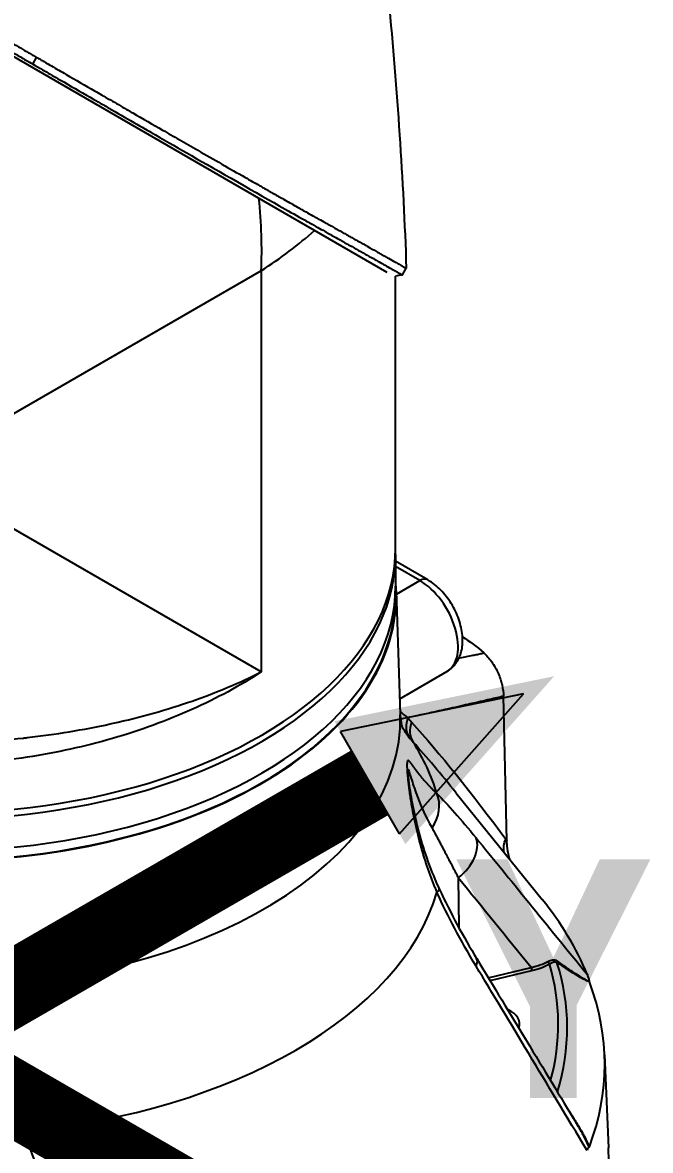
# Model space of a CAD drawing. Header units: millimetres. Extents: x 0 to 4378, y 0 to 2376.
# Drawn here: x 2719.8 to 2800.5, y 1084.8 to 1229.9 of the extents above; entities that cross this region are included whole.
import ezdxf

# ---------------------------------------------------------------- set-up
doc = ezdxf.new("R2010")
doc.units = ezdxf.units.MM
doc.header["$LTSCALE"] = 0.2
doc.layers.add('01_Object Line', color=4, linetype='Continuous')
doc.layers.add('07_Special Line2', color=76, linetype='Continuous')
doc.layers.add('14_Mark', color=7, linetype='Continuous', true_color=0xe03c31)
doc.styles.add('Rainbow-5.0 Style', font='malgunsl.ttf')

# ---------------------------------------------------------------- blocks, each defined once
blk = doc.blocks.new('A$C6724399f_1')
for p, q in [((7.732759876103955, 192.7212172860054), (57.86856884441113, 163.775294482115)), ((12.3173237052797, 190.5382677750495), (12.81731359642254, 191.4042756839553)), ((45.22065795484923, 166.3879545774289), (45.22268636017361, 166.3891054099549)), ((41.71930008756863, 163.9650476075221), (-2.969848483544411, 138.1637556501264)), ((41.71930008755044, 163.9650476087263), (41.71930008755044, 112.3624636942877)), ((42.56801624754917, 164.5155804302231), (42.56801703493511, 164.515620854083)), ((59.87386267125294, 163.4118653890946), (60.37372654744286, 164.2776550305316)), ((58.99999999760985, 128.2841470226303), (58.99999999760985, 163.2701243310548)), ((41.71930008687741, 112.3624636932764), (-2.969848483920941, 138.1637556504793)), ((58.99999999761167, 127.4676504417039), (58.99999999761167, 122.1604226656746)), ((63.12468465471284, 124.201750783941), (58.99999999761167, 126.5831385810416)), ((62.12468465471284, 124.1026931382294), (58.99999999761167, 125.9067306661382)), ((59.09557904426674, 122.3538381986327), (62.12468465471284, 124.1026931382294)), ((59.08152003171654, 122.7921335498868), (59.59169331633802, 106.8872769193295)), ((59.52703205270336, 108.903117730013), (65.5996846547132, 112.4091653444812)), ((71.33211059999667, 108.8676945939842), (71.33211059999667, 108.8676368354027)), ((71.40533390469682, 108.8846961279996), (71.40533390469682, 108.8846383866294)), ((73.31876677934451, 90.67373655962365), (72.88828393985386, 109.2296516662645)), ((66.84048245095619, 107.8418147587618), (66.84031261529708, 107.8417167040971)), ((68.11477474552521, 108.1295681747688), (68.11477474552521, 108.129627449769)), ((68.92794754395982, 108.3145250352682), (68.92794754395982, 108.3145839237513)), ((69.28150093455224, 108.3952659371025), (69.28150093455224, 108.3953246554192)), ((66.70056118322191, 96.92188983690357), (66.70056118322191, 96.91272110626232)), ((66.80395053378015, 96.78484914618093), (77.85347397821079, 83.10836418561303)), ((73.16780081008619, 90.86783025233672), (73.27887333335366, 90.71861576351148)), ((73.33475470541634, 89.98457233407316), (73.31876677934451, 90.67373655962365)), ((67.05978453600255, 85.86284775418972), (67.1368478305294, 79.47637642252448)), ((67.15049613852352, 78.34529932199075), (67.15050255187452, 78.34476782799538)), ((70.9233974415929, 73.02883422605737), (76.426252343741, 74.34384642216901)), ((71.14948474939774, 72.6559783711964), (76.54101840602743, 73.94534375979129)), ((85.89080813503551, 63.1235802989504), (86.40380490755615, 51.13265336316908))]:
    blk.add_line(p, q)
for centre, major_axis, ratio, start_param, end_param in [((-2.390152076259255e-09, 188.051696746541), (-27.11738820267427, 52.44417063850956), 0.605881389990409, 3.955108838191128, 4.136535698341804), ((-2.390152076259255e-09, 188.051696746541), (58.97667815469202, 2.737738251461598), 0.6058813899903284, 5.469669122574908, 5.651095982729014), ((-2.38833308685571e-09, 127.4676504417039), (59, 4.512015761015675e-14), 0.5773502691896264, 4.084224324664948, 6.295170454809195), ((-2.390152076259255e-09, 128.2841470226303), (59.00000000000003, 4.789918461867164e-14), 0.5773502691896264, 4.101409425193822, 6.283185307179586), ((-2.38833308685571e-09, 123.3851675370643), (59, 3.684552662974739e-14), 0.5773502691896263, 3.998893437925775, 6.283185307179585), ((-2.384695108048618e-09, 122.1604226656746), (59.09165072549224, 8.743006318923116e-15), 0.5773502691896264, 4.745744571991546, 6.338887980494307), ((62.12468465471284, 122.4696999763728), (0.9999999999997783, 1.732050807569008), 0.5773502691895404, 0, 0.7853981633973737), ((62.12468465471284, 118.428041900781), (3.475000000000777, -6.018876556301412), 0.5773502691897108, 5.329070518200751e-15, 2.356194490192337), ((-2.38833308685571e-09, 122.1604226656746), (59, 6.632194793354529e-14), 0.5773502691896263, 3.973424453184697, 6.283185307179583), ((-75.63831595676857, 228.2460629150373), (164.5503253475373, -100.6016185072864), 0.3513291671137302, 5.967917809769229, 5.973856203874184), ((-2.384695108048618e-09, 113.1793488373769), (37.71289025079471, 4.371503159461555e-15), 0.5773502691896263, 6.153864689500096, 6.153883755703585), ((-2.384695108048618e-09, 113.5872085659321), (38.23469994447732, 2.498001805406602e-15), 0.5773502691896264, 6.146290285843421, 6.146308970769912), ((34.40609883220259, 108.14018498109), (-1.250000000000276, 2.165063509460929), 0.5773502691897109, 5.025229924035081, 5.025316775187392), ((34.19396679784677, 108.0177104939503), (-1.750000000000394, 3.031088913245312), 0.5773502691897109, 4.917579942422774, 4.917650450489987), ((34.19396679784677, 108.0177104939503), (-2.00000000000045, 3.4641016151375), 0.5773502691897109, 4.880125571273705, 4.880193746333021), ((34.68894154467671, 108.3034842972738), (1.050000000000345, -1.818653347947125), 0.5773502691897109, 4.14620330129608, 4.146208807182527), ((64.93279423025524, 108.6183525871493), (0.6147500000001384, -1.064778233952889), 0.5773502691897107, 5.930861578593369, 5.931149962826021), ((64.93279423025524, 108.6183525871493), (0.6147500000001382, -1.064778233952889), 0.5773502691897109, 6.276509852877883, 6.276797680839818), ((64.93279423025524, 108.6183525871493), (0.6250000000001403, -1.082531754730467), 0.577350269189711, 0.07044316755930957, 0.07063994093636783), ((65.07421558649185, 108.7000022452412), (-1.150000000000379, 1.991858428703989), 0.5773502691897121, 3.95299362739129, 3.953024977595631), ((-2.384695108048618e-09, 106.2501111650236), (59.60191148938174, 3.747002708109903e-15), 0.5773502691896264, 4.737196531584993, 6.301702608108857), ((63.19903909949062, 105.6702705111202), (-2.368057520806567, -1.841820723673036), 0.8707625815949879, 5.263420157259634, 6.210688190394038), ((63.67077750437784, 105.1066824793852), (-2.22816293767633, -2.008803107117671), 0.8804475843306645, 5.199810599058374, 6.167757210468062), ((82.56830777377127, 136.9198291132561), (-18.18327219671777, -36.02230437940558), 0.497436700308772, 6.048828480892969, 6.087912006302894), ((-9.949872037395835e-10, 90.34651612406378), (65.25560367584632, -2.882064586984256e-09), 0.577350269184588, 0.1694651587047389, 0.3520318025691695), ((55.74040607482857, 103.3111248111163), (-5.750000000001839, 9.959292143519985), 0.5773502691897143, 4.120411974511146, 4.120869733367917), ((60.09072566902159, 94.18795755490646), (3.558077643425917, 3.512845496654998), 0.7992260030788759, 4.95892938314006, 5.98241958632618), ((65.1470230525465, 88.4220775341746), (3.876821022111229, 3.157571655954836), 0.6386806095256127, 4.685765155452684, 6.08070992039207), ((77.87711637270513, 91.98797266994006), (0.7157014972402358, 7.510516511066641), 0.6063612219215722, 1.79805447897329, 1.81461233279218), ((75.92485365030552, 89.8810906888175), (2.407278070103638, 1.790254812365579), 0.8674130684955647, 2.140512504226361, 2.169895775907596), ((60.09072566902705, 82.31544204037709), (4.522968020533187, 2.13137520986579), 0.1368333204227478, 5.851521580301117, 6.2831813887535), ((60.09072566902705, 82.31544204037709), (4.522968020533188, 2.131375209865782), 0.1368333204227479, 6.283181388753508, 6.283188024149917), ((-2.383785613346845e-09, 90.34651612198286), (65.25560367725441, -6.96942503708442e-13), 0.5773502691896598, 4.881854139064613, 6.11372014849999), ((-2.895831130445004e-09, 62.14187100592608), (85.90660579782269, 1.048533759817616e-09), 0.5773502691691038, 0.2304668600220143, 0.4364521633767255), ((65.1470221143536, 72.91231069277637), (4.274898243904694, 2.593309471739847), 0.3496061413241972, 5.797005562061605, 6.282673212208917), ((65.1470221143536, 72.91231069277637), (4.274898243904694, 2.593309471739846), 0.3496061413241973, 6.282673212208917, 6.283178610191731), ((76.5410184060147, 74.19029273412889), (0.06977634586612556, -0.2917726196938433), 0.3124597141032794, 4.085306424348754, 5.629921726318246), ((57.50403603394625, 89.22284776733795), (23.2475358955843, -12.47741501040138), 0.4066503388549595, 5.854651302965049, 6.034691681007659), ((78.78959547230806, 75.04856021943488), (0.1491496718644733, -0.2602887106275018), 0.5751710345635382, 4.176187302726029, 5.499655134980298), ((-2.393790055066347e-09, 67.04690345305062), (79.92684109453387, 9.992007221626409e-15), 0.5773502691896262, 6.125546814293081, 6.452078620926315), ((-2.384695108048618e-09, 60.53964858602922), (83.02486869795035, 9.992007221626407e-15), 0.5773502691896264, 0.3126054539227908, 0.3126426275408168), ((79.98687268611502, 75.18747871021696), (-0.1705000322151411, -0.2468395005137761), 0.7301919388112106, 5.156942144711118, 5.894525057560426), ((-2.393790055066347e-09, 66.60940941001536), (81.07590775921346, 1.249000902703301e-14), 0.5773502691896265, 6.106072863849038, 6.46354549956521), ((-2.384695108048618e-09, 61.89871787867742), (85.91700522227777, 6.744604874597827e-14), 0.5773502691896237, 6.067398895277222, 6.498971719082238), ((70.71067811627108, 67.0469034530579), (4.250000000000003, 6.245004513516508e-16), 0.5773502691896263, 6.069624736309478, 7.169765961531988), ((10.28190004002863, 53.55830315545245), (-4.563237517687901, -2.043737594991097), 0.1232512958400607, 0.6512047296789483, 1.674694932874679), ((-2.384695108048618e-09, 49.90047525356931), (-86.43015846101655, -1.077263278581597e-14), 0.5773502691896264, 6.258490084264037, 9.449473183684935)]:
    blk.add_ellipse(centre, major_axis=major_axis, ratio=ratio, start_param=start_param, end_param=end_param)
for points, knots in [([(54.83173564174831, 226.5361715361396), (54.83522550431917, 226.5107265948645), (54.83883813843568, 226.4843776595917), (54.85289208252652, 226.381834377531), (54.86338375589366, 226.3051986993451), (54.90530312182818, 225.998663757302), (54.93663615571859, 225.768780047234), (55.06153900474965, 224.8493164069769), (55.15425005386351, 224.1598792859222), (55.52114588930817, 221.4028008543937), (55.78742406696529, 219.3365144436248), (56.81505065827696, 211.0779001853916), (57.50111988571007, 204.899266581182), (59.20251518896839, 187.1866398533348), (59.98155322239745, 175.6940803795878), (60.37372891290397, 164.2776655275411)], [0, 0, 0, 0, 0.00864042208798208, 0.00864042208798208, 0.03420166863426949, 0.03420166863426949, 0.1108854165451297, 0.1108854165451297, 0.340936890991182, 0.340936890991182, 1.03109806620077, 1.03109806620077, 3.101792511821775, 3.101792511821775, 6.985754510892164, 6.985754510892164, 6.985754510892164, 6.985754510892164]), ([(-33.71923525417787, 217.2462483934978), (-32.66008932692785, 216.6347412730865), (-31.56283003480712, 216.0005320805103), (-29.30356971659967, 214.6933843073093), (-28.14259589082576, 214.021001531517), (-26.1614498202789, 212.8727094438545), (-25.35876247656961, 212.4072447175167), (-23.46187089078194, 211.3067663237125), (-22.36222918143176, 210.6684822849238), (-20.61311072469016, 209.6527710524242), (-19.9738050238193, 209.2814688082362), (-18.59607593025248, 208.4811304927025), (-17.85671629984608, 208.0515283808381), (-15.13698848774038, 206.4711998337261), (-13.13832577724133, 205.3094339347554), (-7.124504442126636, 201.8143237979239), (-3.111214993547947, 199.4823435951876), (2.788468214793284, 196.0585739529342), (4.734958875385928, 194.9296772277121), (7.609901389992956, 193.2636570086543), (8.562490057136529, 192.711842218403), (9.978741805117352, 191.8917683841246), (10.44918096345646, 191.6194130564654), (11.15193973927126, 191.2126439465828), (11.3857091142163, 191.0773481243523), (12.00235445148064, 190.7204971842621), (12.28366152769104, 190.557743880785), (12.31732370546342, 190.5382677753623)], [0, 0, 0, 0, 0.4493563125055675, 0.4493563125055675, 0.8984674872382458, 0.8984674872382458, 1.197467799409754, 1.197467799409754, 1.595857780738837, 1.595857780738837, 1.823370048241626, 1.823370048241626, 2.08311788140897, 2.08311788140897, 2.775822454205861, 2.775822454205861, 4.159485792213735, 4.159485792213735, 4.850948749516448, 4.850948749516448, 5.197063108850871, 5.197063108850871, 5.370242404457572, 5.370242404457572, 5.456832188625868, 5.456832188625868, 5.599134327563663, 5.599134327563663, 5.599134327563663, 5.599134327563663]), ([(1.438893714929691, 197.9979657844342), (1.467638435073241, 197.9812842521242), (1.57206880724425, 197.9206820548025), (1.803637695998987, 197.7863068309853), (1.894747544355596, 197.7334392342709), (2.167940109230585, 197.5749198505655), (2.349887455263342, 197.4693507822194), (2.895157705905149, 197.1529975710255), (3.257887756610216, 196.9425744681466), (4.343376424320923, 196.3129615331964), (5.062916851209593, 195.8957133946788), (6.257477223507522, 195.2032556382255), (6.733442829139676, 194.9273341411717), (7.682437731679784, 194.3773441529556), (8.15544748625507, 194.1033542578334), (9.33286097414748, 193.4213402805326), (10.0355929001289, 193.0143520715683), (11.08349226187238, 192.407696200542), (11.43177481210387, 192.206098769715), (11.95258041365378, 191.9046782241894), (12.1259132158475, 191.8043668970167), (12.38550140782536, 191.6541458912434), (12.4719622238772, 191.6041132634418), (12.58080820757186, 191.541128440851), (12.80001833411188, 191.4142833279948), (12.81731359640344, 191.4042756839226)], [-1.054271393679411, -1.054271393679411, -1.054271393679411, -1.054271393679411, -1.01601116728266, -1.01601116728266, -0.991173260683727, -0.991173260683727, -0.9414978535694432, -0.9414978535694432, -0.842144080391757, -0.842144080391757, -0.643563625011893, -0.643563625011893, -0.5113721437959878, -0.5113721437959878, -0.3790245211111146, -0.3790245211111146, -0.1803343081606392, -0.1803343081606392, -0.0809759813401702, -0.0809759813401702, -0.0312964957634915, -0.0312964957634915, -0.006456822333047677, -0.006456822333047677, -7.474296861312978e-07, -7.474296861312978e-07, -7.474296861312978e-07, -7.474296861312978e-07]), ([(12.31732370545615, 190.5382677753623), (12.3640895582721, 190.5112100661463), (12.77019075660974, 190.2762400463725), (13.65680823816911, 189.7634084431338), (13.98978495950269, 189.5708377767078), (14.98520811062644, 188.9952426546843), (15.64489125940145, 188.6139096967345), (17.61282106965518, 187.4767259225446), (18.90879994701572, 186.7281470721427), (20.53939679496671, 185.787334740955), (20.89715797428835, 185.5808806902314), (21.67026980277842, 185.1346479906824), (22.0810505510899, 184.8976725855064), (23.5822047043639, 184.0321529207722), (24.6544887850232, 183.4141803076491), (26.30963756389792, 182.4609959344998), (26.90851727120844, 182.1162290327302), (29.08549575782854, 180.8634288102076), (30.6334197583692, 179.9735452365967), (35.09877732337372, 177.4095424211155), (40.40387346719581, 174.3698161465254), (45.06127738646046, 171.7359776560952), (46.03699490782674, 171.18601901695), (47.40261733084117, 170.4199414934737), (47.83800715442158, 170.1764643465322), (48.42236431324636, 169.8489850132646), (48.58515659771274, 169.7577430841447), (49.05957278491223, 169.4920692818814), (49.36331667033483, 169.3219363643257), (49.7499848038824, 169.1054199467217), (49.84008455881121, 169.0549356190168), (49.99267392550064, 168.9695199833404), (50.05403741015925, 168.9351224745224), (50.17380858741581, 168.8680921678497), (50.23183281160891, 168.8355008650615), (50.34774209913667, 168.7703328558164), (50.40773381464624, 168.7366018372559), (50.69735418680648, 168.5737672014111), (50.92392029670555, 168.446383901759), (51.38629367355861, 168.1864017497064), (51.62116798884381, 168.0543282460167), (52.28100389039355, 167.6832935649072), (52.69552408619256, 167.4501897774644), (53.49187474681457, 167.0023157205615), (53.87380830117218, 166.7874990511773), (54.6264402170782, 166.3641835722192), (54.99462419221709, 166.1568707069455), (55.71083561754222, 165.7539083195043), (56.0587070026304, 165.5583401334115), (56.5571053567628, 165.2774438683955), (56.72299308205402, 165.1839190207429), (57.1540539094658, 164.9413473225904), (57.40392737749426, 164.8005335976559), (57.90336551519795, 164.5191823722307), (58.14661382511804, 164.3821158690007), (58.58318767073615, 164.1361537591729), (58.77747247406296, 164.0267058717873), (59.11439053246613, 163.8368755140436), (59.25923713780139, 163.7553365428175), (59.6178775187127, 163.5535492205963), (59.77308277597695, 163.4666100257855), (59.86172107000857, 163.4178629733215), (59.87365702123498, 163.4115157503184), (59.87384879424008, 163.4118618010652)], [9.99561447219663e-07, 9.99561447219663e-07, 9.99561447219663e-07, 9.99561447219663e-07, 0.01748957738186132, 0.01748957738186132, 0.02806413997029545, 0.02806413997029545, 0.04920444580629138, 0.04920444580629138, 0.09158329829203665, 0.09158329829203665, 0.1038290298763295, 0.1038290298763295, 0.1177045276840655, 0.1177045276840655, 0.154892859606492, 0.154892859606492, 0.1762616933293625, 0.1762616933293625, 0.2332292311536616, 0.2332292311536616, 0.3447473404030948, 0.3447473404030948, 0.3768428042882266, 0.3768428042882266, 0.3928613207077339, 0.3928613207077339, 0.3992060892278385, 0.3992060892278385, 0.4115741762600942, 0.4115741762600942, 0.415343451917839, 0.415343451917839, 0.4181397669070632, 0.4181397669070632, 0.4207137741729015, 0.4207137741729015, 0.4231441114642989, 0.4231441114642989, 0.4328040689949464, 0.4328040689949464, 0.4431450419399368, 0.4431450419399368, 0.4624047611653779, 0.4624047611653779, 0.4815797427612437, 0.4815797427612437, 0.5018181430265579, 0.5018181430265579, 0.5229617818339712, 0.5229617818339712, 0.5340034608371621, 0.5340034608371621, 0.5527187709526188, 0.5527187709526188, 0.5738832346386877, 0.5738832346386877, 0.5945830553816474, 0.5945830553816474, 0.6145009474701745, 0.6145009474701745, 0.6528362469890838, 0.6528362469890838, 0.6664979036712089, 0.6664979036712089, 0.6664979036712089, 0.6664979036712089]), ([(12.81731359643709, 191.4042756839881), (12.83335594396976, 191.3949936980316), (13.03630610931032, 191.2775749172906), (13.13604372411464, 191.2198742652836), (13.21562546864516, 191.1738369491104), (13.45418980619252, 191.0358369487658), (13.61299619282545, 190.9439811922675), (14.08870000112074, 190.6688287601974), (14.40483415878771, 190.4859913262517), (15.35013903643085, 189.9393589983556), (15.97684778977691, 189.5770749571057), (17.84563278996393, 188.4970914631231), (19.07442825157887, 187.7871167297417), (20.57776512249984, 186.9197214379783), (20.87565943877053, 186.7478152925214), (21.55043289173409, 186.358339597853), (21.93196034120501, 186.1382982363612), (23.00373294316887, 185.519492062147), (23.70235799504553, 185.1173362681002), (24.53314557404701, 184.6384661568627), (24.67048939368124, 184.5592466813432), (24.93065908369135, 184.4092973792212), (25.05324442490655, 184.3386696293383), (26.482792501527, 183.5150975566467), (27.76665557422439, 182.775932093009), (29.74730246650324, 181.6366629087315), (30.45913079909587, 181.2273810157785), (31.96844464515925, 180.3600539683357), (32.7636836835045, 179.903377162369), (35.64030648227981, 178.2524729074612), (37.66071078555251, 177.095196778082), (40.24898696147466, 175.6170955667185), (40.88378456604369, 175.2550236242896), (41.60392085955937, 174.8446562539066), (41.69616046810552, 174.7921077043866), (41.85700909390653, 174.7005079500523), (41.93052842648103, 174.6585500120273), (42.07732482766733, 174.5750571107092), (42.15257128921803, 174.5322890100979), (42.32709734320633, 174.4331580629841), (42.42254735306778, 174.3789170154305), (42.59210578257989, 174.2828407936686), (42.66268320687414, 174.2428587200302), (42.83660568896721, 174.1442040137554), (42.94016529628061, 174.085407874114), (43.12853957610605, 173.9786541428984), (43.21369978577877, 173.9304200949155), (43.73755043441179, 173.6336121915483), (44.16670378759591, 173.3906314619053), (45.13010914563347, 172.8458746236065), (45.65704016068958, 172.5484388110963), (46.6836894485441, 171.9701422939252), (47.18307309511238, 171.6894172004904), (47.97068767397468, 171.2479911098817), (48.27143965969663, 171.0797251658551), (48.63059416019496, 170.8785234393617), (48.69690367224212, 170.8413804327465), (48.88302074577314, 170.7371525536473), (49.00213017887927, 170.6703257068511), (49.40574317843311, 170.4441480100941), (49.68521642164978, 170.2877356300814), (50.10134065891543, 170.0546536286965), (50.24560830694645, 169.973927251056), (50.43574971664566, 169.8673913794046), (50.48499776688186, 169.8398344605739), (50.55945408821663, 169.7981911716815), (50.5839973193788, 169.7844392035877), (50.66418453198366, 169.7395151491728), (50.72032534056689, 169.7079879360426), (50.86040402957224, 169.6292753810994), (50.9470365870493, 169.5805187204351), (51.13856234432933, 169.4728433961754), (51.24011564103239, 169.4157811296536), (51.43891960053406, 169.3039726779753), (51.53622878463102, 169.2492348807791), (51.66629077738617, 169.1761701188698), (51.69777367365896, 169.1584968371717), (51.81029807760569, 169.0953192801244), (51.89302256536757, 169.0485843598544), (52.09918745029609, 168.9324713040805), (52.21550627380566, 168.8675411831318), (52.41715763290267, 168.7545481824163), (52.50229445495461, 168.7064725112941), (52.67029049932444, 168.6113359349329), (52.75480143116147, 168.5634923877806), (52.97109568641372, 168.441848181752), (53.10031876817084, 168.3698600937678), (53.32381320604873, 168.244268059374), (53.41575966138589, 168.192359083605), (53.57671586412471, 168.1016690230645), (53.64490634023059, 168.0634161093622), (53.74781702872315, 168.0055888215466), (53.78243263026161, 167.9861290401786), (53.9151021166881, 167.9115235388417), (54.01227362026566, 167.8568349328671), (54.54270715546772, 167.5585757571243), (54.95742958239225, 167.3252795660701), (55.77711872086729, 166.8639216125048), (56.18029821543041, 166.6372111711134), (56.70543593048387, 166.3416070227941), (56.84934538372181, 166.2606103818725), (57.05700360908304, 166.1434166689396), (57.12364257002264, 166.1058721917616), (57.34506821223658, 165.9811991610259), (57.49714838507862, 165.8955738161421), (57.79343884475202, 165.7287291817156), (57.93878398726156, 165.6468553877676), (58.3814125186509, 165.3974289699399), (58.65720983565734, 165.2420760794521), (59.10735232081606, 164.9884271715491), (59.29097964961147, 164.8849085938091), (59.64499593578512, 164.6855154352052), (59.80829977727262, 164.5935230028808), (60.04909950503134, 164.458111045431), (60.13727497836226, 164.4085965982631), (60.31633139075348, 164.3084246323524), (60.37384108255901, 164.276628944066), (60.37381648810515, 164.2776065920152)], [-6.229961524688175, -6.229961524688175, -6.229961524688175, -6.229961524688175, -6.227864086606503, -6.227864086606503, -6.219552281210452, -6.219552281210452, -6.20292896294882, -6.20292896294882, -6.169680297483175, -6.169680297483175, -6.103208314918707, -6.103208314918707, -5.970065015648211, -5.970065015648211, -5.937452784452091, -5.937452784452091, -5.89534623035619, -5.89534623035619, -5.81611940813297, -5.81611940813297, -5.800362284910748, -5.800362284910748, -5.786281330615418, -5.786281330615418, -5.63588690055849, -5.63588690055849, -5.550127942229698, -5.550127942229698, -5.451964456061074, -5.451964456061074, -5.190409731335976, -5.190409731335976, -5.103809024177382, -5.103809024177382, -5.091040676804137, -5.091040676804137, -5.081268366660875, -5.081268366660875, -5.070806319067909, -5.070806319067909, -5.05710139392401, -5.05710139392401, -5.047415860094191, -5.047415860094191, -5.032992576371535, -5.032992576371535, -5.021064202014178, -5.021064202014178, -4.959513415369373, -4.959513415369373, -4.879661612828988, -4.879661612828988, -4.798865571795017, -4.798865571795017, -4.746912642198534, -4.746912642198534, -4.735038948466269, -4.735038948466269, -4.713278449900445, -4.713278449900445, -4.660559000778483, -4.660559000778483, -4.631405422160348, -4.631405422160348, -4.62096207581279, -4.62096207581279, -4.615809515777811, -4.615809515777811, -4.603824060665395, -4.603824060665395, -4.585775074463694, -4.585775074463694, -4.565126456141858, -4.565126456141858, -4.54506104963713, -4.54506104963713, -4.538128885821618, -4.538128885821618, -4.518661614024469, -4.518661614024469, -4.489930932012812, -4.489930932012812, -4.468033702628485, -4.468033702628485, -4.446172805384194, -4.446172805384194, -4.412021574537383, -4.412021574537383, -4.387420179079569, -4.387420179079569, -4.36864402854752, -4.36864402854752, -4.359075867751159, -4.359075867751159, -4.331844312011473, -4.331844312011473, -4.208918323546651, -4.208918323546651, -4.07624485378462, -4.07624485378462, -4.023994732991419, -4.023994732991419, -3.998903885267831, -3.998903885267831, -3.939655953331359, -3.939655953331359, -3.878964240426505, -3.878964240426505, -3.746370763523203, -3.746370763523203, -3.637172765929716, -3.637172765929716, -3.509454865337274, -3.509454865337274, -3.406658279348589, -3.406658279348589, -3.23886791182405, -3.23886791182405, -3.23886791182405, -3.23886791182405]), ([(65.5996846547132, 112.4091653444812), (65.99987127784516, 112.6402131990726), (66.35298670593147, 112.9488292190108), (66.94485791600255, 113.6825310114327), (67.17118006432702, 114.1126538505341), (67.52141899725575, 115.1071025195924), (67.60981185354103, 115.6795782419103), (67.63913031038464, 116.9482890098916), (67.54601253808141, 117.6489287743352), (67.18658016410154, 119.0515329465743), (66.91475395632915, 119.7530411186635), (66.23010153446376, 121.0794012913866), (65.81933888592175, 121.7047523110268), (64.88246845840058, 122.8399117793415), (64.35630775886602, 123.3491997149831), (63.56948634705623, 123.9273322848858), (63.35051600623228, 124.0713669923498), (63.12468465471284, 124.201750783941)], [2.35619449019242, 2.35619449019242, 2.35619449019242, 2.35619449019242, 2.575474831634325, 2.575474831634325, 2.815685291744782, 2.815685291744782, 3.115266252246367, 3.115266252246367, 3.475847754844833, 3.475847754844833, 3.845558973395538, 3.845558973395538, 4.21006794318127, 4.21006794318127, 4.576895008419966, 4.576895008419966, 4.71238898038469, 4.71238898038469, 4.71238898038469, 4.71238898038469]), ([(67.15654872736195, 114.1376803570674), (67.20863337594801, 114.1481033463751), (67.26068539322841, 114.1585219523658), (67.3127047722719, 114.1689361710924), (67.86251266680938, 114.2790070673218), (68.40867386000355, 114.3885875389497), (68.95118113715944, 114.4976724770931), (69.03351001309056, 114.5142267994343), (69.11587648776731, 114.5306625225348), (69.19845828347752, 114.5468187963488), (69.41505903991765, 114.5891944930663), (69.62835750500017, 114.6339864157308), (69.84267497843393, 114.6771594112761)], [0.7851306460279914, 0.7851306460279914, 0.7851306460279914, 0.7851306460279914, 0.7974935256304067, 0.7974935256304067, 0.7974935256304067, 0.9281603834382046, 0.9281603834382046, 0.9281603834382046, 0.9479898972121645, 0.9479898972121645, 0.9479898972121645, 1, 1, 1, 1]), ([(70.34263064743664, 114.8202920888907), (70.70598656501897, 114.4835942130339), (71.05194617709276, 114.0811514296765), (71.68305735064678, 113.1884954942107), (71.96754644211069, 112.6907902961502), (72.41532884589287, 111.6796683942703), (72.58163119451092, 111.1677824098369), (72.8102468700481, 110.1756743707265), (72.8751228098954, 109.685506364458), (72.888174075606, 109.2296865399803)], [-0.6621411955046085, -0.6621411955046085, -0.6621411955046085, -0.6621411955046085, -0.500004661764362, -0.500004661764362, -0.330185761901586, -0.330185761901586, -0.1648010392819811, -0.1648010392819811, -7.303728316256653e-06, -7.303728316256653e-06, -7.303728316256653e-06, -7.303728316256653e-06]), ([(41.71930008762229, 112.3624636945424), (38.99573942216011, 110.587107200452), (36.01279580448318, 108.9646436010116), (32.79886064771017, 107.5235373346513), (29.6071513994284, 106.0923970117328), (26.14654486962809, 104.8276425468393), (22.59683805827717, 103.8015531539822), (19.03477180992559, 102.7718911034717), (15.36386825888349, 101.9667512712585), (11.58442441449915, 101.3833174612337), (7.804980570114822, 100.7998836512088), (3.902240838246144, 100.4451592622972), (0.05819792412694369, 100.3297449924721), (-3.787774734794766, 100.2142727836253), (-7.616840552129361, 100.3310185570044), (-11.42837630629037, 100.6828742674261), (-15.23608712877831, 101.0343768855164), (-18.94795770203564, 101.6172921499492), (-22.49764367695389, 102.4099816482812), (-24.33385506274499, 102.8200307322077), (-26.13917691514143, 103.2894397622949), (-27.90142520876907, 103.8154801658384)], [0, 0, 0, 0, 0.06271685863167983, 0.06271685863167983, 0.06271685863167983, 0.125, 0.125, 0.125, 0.1875, 0.1875, 0.1875, 0.25, 0.25, 0.25, 0.312531375573317, 0.312531375573317, 0.312531375573317, 0.375, 0.375, 0.375, 0.4073142949087501, 0.4073142949087501, 0.4073142949087501, 0.4073142949087501]), ([(-24.24656182567014, 105.9256058661813), (-24.07727291821629, 105.8847968889131), (-23.9077271703336, 105.8444556860559), (-23.7379349627081, 105.8045842762331), (-23.61844453374761, 105.7765249681579), (-23.49882345268634, 105.7486963217343), (-23.37907526893559, 105.7210991294596), (-19.69582743116189, 104.8722570377868), (-15.84040404121879, 104.22909368416), (-11.89410592284912, 103.8096934084424), (-8.147712517079526, 103.4115383830976), (-4.390295260438506, 103.2193055634925), (-0.6316899501280204, 103.2209569709921), (-0.4517063025177777, 103.2210360498866), (-0.2717113978978887, 103.2215597695213), (-0.09170659882147447, 103.222526889389), (3.651992420405804, 103.2426408292558), (7.440971465988696, 103.4601713094162), (11.10737674396478, 103.8568158623639), (11.27601774397044, 103.8750600358726), (11.44440197466793, 103.8936843730226), (11.61251265036481, 103.9126869813626), (15.27501151373963, 104.3266822922524), (18.82487791247149, 104.9152222651246), (22.26325079665185, 105.6669970439361), (22.39323129737477, 105.695416318249), (22.52309626908027, 105.7240788926756), (22.65284387975044, 105.7529842372751), (26.1788673582023, 106.5385164192157), (29.61944066366596, 107.5100452698935), (32.80578453565158, 108.6155455382504), (35.99005966148889, 109.7203280562644), (38.96712596533689, 110.9747193496223), (41.71930008762229, 112.3624636945424)], [0.6220861935830111, 0.6220861935830111, 0.6220861935830111, 0.6220861935830111, 0.625, 0.625, 0.625, 0.6270505768995198, 0.6270505768995198, 0.6270505768995198, 0.6901227897282368, 0.6901227897282368, 0.6901227897282368, 0.75, 0.75, 0.75, 0.7528672653347984, 0.7528672653347984, 0.7528672653347984, 0.8125, 0.8125, 0.8125, 0.8152428838997834, 0.8152428838997834, 0.8152428838997834, 0.875, 0.875, 0.875, 0.8772589928824207, 0.8772589928824207, 0.8772589928824207, 0.9386494254297342, 0.9386494254297342, 0.9386494254297342, 1, 1, 1, 1]), ([(72.888174075606, 109.2296865399803), (72.30456374178902, 109.0940722004925), (71.72082436182791, 108.957753379178), (71.13730097432745, 108.8225068283318), (70.93940733786167, 108.7766398890817), (70.74153610540998, 108.7308810870236), (70.54368742739825, 108.685229970215), (70.12909682207464, 108.5895683547751), (69.71460131881759, 108.4943666355648), (69.30019603815708, 108.3995996082267), (68.98445922103019, 108.3273962822132), (68.66877477783237, 108.2554452934382), (68.35314099006973, 108.1837374063616), (67.44483959187164, 107.9773831546263), (66.53695468067053, 107.7730349765152), (65.62944562779921, 107.5704831301227), (65.28605664465249, 107.4938402885491), (64.94272113255647, 107.41745328869), (64.59943747452598, 107.3413140563025), (63.34890800751418, 107.0639505655818), (62.09906164118001, 106.7898558607667), (60.84981112265541, 106.5185935000591), (60.76411478365662, 106.4999853899353), (60.67842120123896, 106.4813906310374), (60.59285048624952, 106.462773609248)], [0, 0, 0, 0, 0.1421652837245261, 0.1421652837245261, 0.1421652837245261, 0.190378612578461, 0.190378612578461, 0.190378612578461, 0.2914093265324066, 0.2914093265324066, 0.2914093265324066, 0.368384977048041, 0.368384977048041, 0.368384977048041, 0.5898983057888376, 0.5898983057888376, 0.5898983057888376, 0.673715912312036, 0.673715912312036, 0.673715912312036, 0.979050536781829, 0.979050536781829, 0.979050536781829, 0.9999959429263686, 0.9999959429263686, 0.9999959429263686, 0.9999959429263686]), ([(59.59169331633802, 106.8872769193295), (59.59956403896012, 106.6419039869361), (59.62107334852044, 106.4018839990131), (59.68262541385138, 105.9661211468483), (59.72256856120475, 105.77051316496), (59.80291835881508, 105.4510975357807), (59.84318931133839, 105.327351640477), (59.8960899646072, 105.1819757361809), (59.91195388321285, 105.1473833270538), (59.91195388321285, 105.1473833270538)], [5.516304444711264, 5.516304444711264, 5.516304444711264, 5.516304444711264, 5.579158542644188, 5.579158542644188, 5.642012640577112, 5.642012640577112, 5.704866738510035, 5.704866738510035, 5.757961385484811, 5.757961385484811, 5.757961385484811, 5.757961385484811]), ([(60.5693919174555, 99.46147412908249), (60.56806600165328, 99.50282398445052), (60.56732741952692, 99.54071831160763), (60.56631883920727, 99.88132864609724), (60.61807018057243, 99.81284164484532), (60.75062968060229, 99.4658068447061), (60.83283268067771, 99.19306615261303), (61.11267610926825, 98.28848005366308), (61.33891754175511, 97.57837709210798), (62.13038281219815, 95.39821420252338), (62.80931012534529, 93.85003038674404), (63.68174013323733, 92.28754737318741)], [0.493064351277016, 0.493064351277016, 0.493064351277016, 0.493064351277016, 0.5, 0.5, 0.5625, 0.5625, 0.624999999999999, 0.624999999999999, 0.749999999999999, 0.749999999999999, 1, 1, 1, 1]), ([(60.56939191740094, 99.46147413075596), (60.56993466147287, 99.44454817757287), (60.57108441213677, 99.4167115827695), (60.57512452430456, 99.34263189196645), (60.57825448982385, 99.29378075529166), (60.58774076003283, 99.16476089894059), (60.59494514782091, 99.0788936759891), (60.61597218063616, 98.85205248733837), (60.63141524044204, 98.70375337466612), (60.67716210740673, 98.29949526599376), (60.71085652933925, 98.03464757369147), (60.81641433531695, 97.26907101336474), (60.89677789204416, 96.7584179902733), (61.16714376588334, 95.19839697332645), (61.3840702804855, 94.14555254163133), (62.23709833268731, 90.57356280159365), (63.03089366693894, 88.08210944514576), (64.22795596901597, 85.28535277470655), (64.41707395605226, 84.86404035185478), (64.6136928971573, 84.44681893174857)], [0, 0, 0, 0, 0.02027407279038457, 0.02027407279038457, 0.04346717392889667, 0.04346717392889667, 0.0760545232113145, 0.0760545232113145, 0.1255481612456043, 0.1255481612456043, 0.2081311272644377, 0.2081311272644377, 0.3631018310007412, 0.3631018310007412, 0.684164044586678, 0.684164044586678, 1.466210948886876, 1.466210948886876, 1.606267398505702, 1.606267398505702, 1.606267398505702, 1.606267398505702]), ([(72.98246609918533, 89.15127989326356), (72.9141590508898, 89.4397926237034), (72.89455284224277, 89.74616824956684), (72.93394350788549, 90.05014588995982), (72.97070941705442, 90.33386829306619), (73.052875714131, 90.61200720184206), (73.16780083354934, 90.86783024457691)], [0.4226079608245622, 0.4226079608245622, 0.4226079608245622, 0.4226079608245622, 0.7212539650080358, 0.7212539650080358, 0.7212539650080358, 1, 1, 1, 1]), ([(73.68129708360902, 88.27226535326554), (73.65647109839483, 88.35005491202901), (73.63320942257724, 88.42821508407724), (73.53727361204255, 88.77052178891245), (73.47860640843282, 89.03741362659275), (73.35187343444704, 89.75279518720345), (73.3069679581613, 90.19531558131712), (73.28494710196901, 90.59601586874851)], [1.21230792864952, 1.21230792864952, 1.21230792864952, 1.21230792864952, 1.23739034584097, 1.23739034584097, 1.321764990340471, 1.321764990340471, 1.465056133795449, 1.465056133795449, 1.465056133795449, 1.465056133795449]), ([(76.42625271701036, 74.34384651154323), (76.5454143123261, 74.36954167571457), (76.70241596829874, 74.40492812447337), (77.08780588553509, 74.50744318800207), (77.34631981625716, 74.58526657157927), (78.02968618415616, 74.82620376334307), (78.3590544891922, 74.98615836468889), (78.58469396355576, 75.10778972617118)], [0, 0, 0, 0, 0.249999999999997, 0.249999999999997, 0.499999999999994, 0.499999999999994, 0.9999999897108722, 0.9999999897108722, 0.9999999897108722, 0.9999999897108722]), ([(78.58469396355576, 75.10778972617118), (78.79918209859443, 75.22339830678538), (78.96899860743724, 75.29287967849814), (79.19032122080534, 75.31984220802406), (79.41164383417254, 75.34680473755361), (79.59474306798438, 75.3055750633539), (79.75082698574079, 75.19372119816762)], [0, 0, 0, 0, 0.5, 0.5, 0.5, 1, 1, 1, 1]), ([(79.7508269858281, 75.19372119810214), (80.22345090996532, 74.85502464821548), (80.66686957547608, 74.54328054083453), (81.07943100280136, 74.26070193039413), (81.2857117164649, 74.11941262517212), (81.48431025694026, 73.98540532113839), (81.67516087907097, 73.85872664915587), (81.77328105338165, 73.79359857549207), (81.87760510306725, 73.72494660250595), (81.98054131081608, 73.65759127835554), (82.07782324807886, 73.59393577208539), (82.1739410794653, 73.53140193576473), (82.2626616724474, 73.47380127925499), (82.56130785101232, 73.27990924842743), (82.79025530619128, 73.13293291843365), (83.0226515945833, 72.99910485496002), (83.0744381658169, 72.969282964983), (83.12646860723817, 72.93996687795516), (83.17923810580578, 72.91115331332912), (83.46881485575523, 72.75303662423903), (83.71254145449893, 72.64727497487547), (83.90362817484129, 72.58867693823049)], [0, 0, 0, 0, 0.25, 0.25, 0.25, 0.375, 0.375, 0.375, 0.4392650343597297, 0.4392650343597297, 0.4392650343597297, 0.5, 0.5, 0.5, 0.7044425627018706, 0.7044425627018706, 0.7044425627018706, 0.75, 0.75, 0.75, 0.9999999997526038, 0.9999999997526038, 0.9999999997526038, 0.9999999997526038]), ([(83.92444600818635, 72.51975700939511), (83.82074602724424, 72.54735017613712), (83.70425029794569, 72.58838956585896), (83.57510548554274, 72.64298466326), (83.51053300508647, 72.67028224335081), (83.44280174413689, 72.70097220056414), (83.37190406583068, 72.7350432472449), (83.30100638752265, 72.76911429392203), (83.20767668963526, 72.81679522545528), (83.1496231058336, 72.84741920667511), (83.12221130739727, 72.86187926831917), (83.09368881890077, 72.87715083061994), (83.06409112728397, 72.89318996124712), (82.96832294225987, 72.945087198681), (82.86072552188853, 73.00579878782082), (82.74169308931596, 73.07498481485527), (82.58587301969055, 73.16555316935046), (82.39072556648716, 73.28293202134591), (82.21458267946764, 73.39132825199704), (82.14728186437878, 73.4327443704642), (82.07892823974726, 73.47515116537033), (82.00958830932268, 73.51847007631295), (81.35300921396629, 73.92865640305172), (80.60320872668672, 74.4238409373138), (79.76078712218987, 75.00622738365564)], [1.43745142533264e-07, 1.43745142533264e-07, 1.43745142533264e-07, 1.43745142533264e-07, 0.125, 0.125, 0.125, 0.1875, 0.1875, 0.1875, 0.25, 0.25, 0.25, 0.2795113116207419, 0.2795113116207419, 0.2795113116207419, 0.375, 0.375, 0.375, 0.5, 0.5, 0.5, 0.547760099930063, 0.547760099930063, 0.547760099930063, 1, 1, 1, 1]), ([(83.63522269747409, 73.47169093344928), (83.6813607286822, 73.35816267998234), (83.72727111884706, 73.22544023298178), (83.81758906266987, 72.92698151322111), (83.86137285960467, 72.76330710282127), (83.90355079277288, 72.58899675742214)], [-0.1213984442142584, -0.1213984442142584, -0.1213984442142584, -0.1213984442142584, -0.06074723058638142, -0.06074723058638142, -6.147975064328681e-05, -6.147975064328681e-05, -6.147975064328681e-05, -6.147975064328681e-05]), ([(83.90362817484129, 72.58867693823049), (83.90682338180704, 72.57539266097228), (83.91014004946373, 72.56323118091314), (83.91714397325632, 72.54005720116766), (83.9208310269778, 72.52928306784088), (83.92444483283543, 72.51975818282153)], [-0.009683736137292032, -0.009683736137292032, -0.009683736137292032, -0.009683736137292032, -0.005063892393931249, -0.005063892393931249, -9.827162458649408e-07, -9.827162458649408e-07, -9.827162458649408e-07, -9.827162458649408e-07]), ([(81.17221310377681, 56.10700465306945), (81.36800856111677, 55.80633383822351), (81.5568666457184, 55.51218959153994), (81.73880363995886, 55.22462091713896), (81.8309066275433, 55.07904341016183), (81.9212428797473, 54.93513908118257), (82.00979659043514, 54.7929505753491), (82.01532787804535, 54.78406912346327), (82.02085247105788, 54.77519391438545), (82.02637032583334, 54.76632497363244), (82.12022683696523, 54.61546782530422), (82.19563655140337, 54.49343209105064), (82.30194700917855, 54.31949278241154), (82.6060606555593, 53.82191880420942), (82.85374541245801, 53.40067491961963), (83.06310175638555, 53.02567389004616), (83.14648819497779, 52.87631132601746), (83.22420935508035, 52.73423235810696), (83.29688254759458, 52.59735896440179), (83.42444857002374, 52.35709988389135), (83.51692207581073, 52.17615083091005), (83.61994419773328, 51.96105701132547), (83.72296619665212, 51.74596344855672), (83.82456671464024, 51.51821101303358), (83.92444600819181, 51.27768175341407)], [0.2587979745937427, 0.2587979745937427, 0.2587979745937427, 0.2587979745937427, 0.375000000000003, 0.375000000000003, 0.375000000000003, 0.4338256046988476, 0.4338256046988476, 0.4338256046988476, 0.437500000000003, 0.437500000000003, 0.437500000000003, 0.500000000000003, 0.500000000000003, 0.500000000000003, 0.6787886469182824, 0.6787886469182824, 0.6787886469182824, 0.750000000000004, 0.750000000000004, 0.750000000000004, 0.875000000000002, 0.875000000000002, 0.875000000000002, 0.9999998507560783, 0.9999998507560783, 0.9999998507560783, 0.9999998507560783]), ([(83.90362123641535, 51.24089008757801), (83.71110848000535, 51.7035011216758), (83.46391250788383, 52.20429866892664), (83.16882630827331, 52.74341149091924), (83.11781432754287, 52.83660870896347), (83.06961672296165, 52.92337888857583), (83.02248737009086, 53.00756626774455), (82.9333017973131, 53.1668788654024), (82.84756095276589, 53.31700009556153), (82.75114173512884, 53.4832851446954), (82.61431418489428, 53.71925859968542), (82.46197917115569, 53.97668427665485), (82.29344393908741, 54.25518674023988)], [3.003665332724272e-06, 3.003665332724272e-06, 3.003665332724272e-06, 3.003665332724272e-06, 0.249999999999998, 0.249999999999998, 0.249999999999998, 0.2932173445480433, 0.2932173445480433, 0.2932173445480433, 0.374999999999997, 0.374999999999997, 0.374999999999997, 0.491056950796059, 0.491056950796059, 0.491056950796059, 0.491056950796059]), ([(83.90362817483401, 51.24087341441191), (83.86152396678335, 51.21082968460905), (83.81781881298139, 51.16140732172062), (83.72748305158893, 51.01849983314241), (83.68146766664813, 50.92584299929877), (83.63522271060538, 50.81205160881291)], [-0.1212578700931321, -0.1212578700931321, -0.1212578700931321, -0.1212578700931321, -0.06073354852172358, -0.06073354852172358, -1.219072446210944e-08, -1.219072446210944e-08, -1.219072446210944e-08, -1.219072446210944e-08]), ([(83.92444483284089, 51.27768275331618), (83.92083138214275, 51.26817340762864), (83.91714469908129, 51.25983357096266), (83.91014076577903, 51.2474564905242), (83.90682372809897, 51.24311581760048), (83.90362817483401, 51.24087341441191)], [-0.009677244761738769, -0.009677244761738769, -0.009677244761738769, -0.009677244761738769, -0.004619380211359617, -0.004619380211359617, -3.186487172581863e-06, -3.186487172581863e-06, -3.186487172581863e-06, -3.186487172581863e-06])]:
    blk.add_open_spline(points, degree=3, knots=knots)
for points in [[(59.87384013886549, 163.4118532094399), (59.5796065821196, 163.3641920997434), (59.28531544664838, 163.3164604759659), (58.99097117704696, 163.2686580417321)], [(67.60873002506287, 116.8772713462567), (68.52532553349283, 116.2748551807708), (69.4415808202175, 115.6551056050266), (70.34263064550487, 114.8202920906806)], [(59.5781930036992, 107.3081545769091), (59.88072819168519, 106.9958501867768), (60.21723156591361, 106.7099773038026), (60.59280076175219, 106.462762791034)], [(60.59280081890211, 106.462762719897), (60.74603079380995, 106.2657557929779), (60.9033899645583, 106.0779274214692), (61.06454355101414, 105.8991792026172)], [(60.72103368514581, 103.9826471092492), (60.42545677510043, 104.3667760679709), (60.15022446158582, 104.7751838665572), (59.89033839880358, 105.2001788575326)], [(61.06454355101414, 105.8991792026172), (64.65645513630261, 101.9151052980997), (68.73933272377872, 96.83134582404091), (73.31876677934451, 90.67373655962365)], [(66.80635815212918, 96.78126655467713), (64.84867334148475, 99.2040796518595), (62.99816875552278, 101.3900058817526), (61.25374333451236, 103.337188910562)], [(64.32082443615582, 96.70065794263428), (65.71485632466192, 95.31937292081784), (67.37183872225614, 93.43992877531127), (69.35019130691853, 91.01722490770408)], [(69.35019132261004, 91.01722486770086), (73.6268354931999, 85.78001768271861), (78.38838823471087, 79.93149666448153), (83.63522263894265, 73.47169077404033)], [(76.42625271701036, 74.34384651154323), (73.30679084932399, 78.18570549640572), (70.18506620121661, 82.02567626691962), (67.05984007456027, 85.86277972027528)], [(64.61369483230737, 84.44681482514352), (66.09408242216978, 81.30506719816913), (67.72703201295735, 78.29965297680974), (69.42192664230424, 75.50561028445009)], [(69.35019130972796, 74.50679664383279), (67.3739721565471, 77.78223563621577), (65.71679947338544, 80.95844108881283), (64.3208244361249, 83.99237430125504)], [(69.43555013178775, 75.48197865425391), (73.7269508058489, 68.4078106877605), (78.01176465849676, 61.33180208218619), (82.29275815337678, 54.25477077632604)], [(83.63522265419124, 50.81205146206412), (78.39114950698786, 59.51574982032253), (73.6296052591697, 67.41398082667729), (69.35019130972796, 74.50679664383279)], [(78.78959364356342, 74.80361797351725), (79.12786196701836, 75.03495193887284), (79.47679262741804, 75.19049973658184), (79.76078712218896, 75.00622738365564)], [(11.00569646962686, 53.2108708179112), (12.43526463737453, 50.19633185345083), (13.55769767876518, 46.71139431658594), (14.29845029528224, 42.72265914977834)]]:
    blk.add_open_spline(points, degree=3)
blk.add_rational_spline([(64.32082444438674, 96.70065792363675), (63.19998535479317, 97.76304548500411), (62.35299408501942, 98.76381616533399), (61.381820580571, 100.0582110171454), (61.10815352323971, 100.4627263898619), (60.77342694234267, 100.8667007783442), (60.67588392987727, 100.9680642416242), (60.51943228132677, 100.9453414103591), (60.45891014755944, 100.8040788798426), (60.46103557509377, 99.81696981859932), (60.52267959622077, 99.0650169843575), (60.68215015805981, 97.61204475365594), (60.78248438164519, 96.87391846575701), (61.11812530664974, 94.71246183162657), (61.391605578694, 93.3130411839702), (62.36111349946714, 89.18590381146714), (63.20319189094971, 86.53325025470622), (64.32082444438947, 83.99237430864014)], [0.999999998671371, 0.999999999009248, 0.999999999295963, 0.999999999631923, 0.999999999728595, 0.999999999846662, 0.999999999881044, 0.999999999935934, 0.999999999956991, 0.999999999956251, 0.9999999999348, 0.999999999878839, 0.999999999843468, 0.999999999725077, 0.999999999628498, 0.999999999293235, 0.999999999008221, 0.999999998671371], degree=3, knots=[0, 0, 0, 0, 0.25, 0.25, 0.375, 0.375, 0.4375, 0.4375, 0.5, 0.5, 0.5625, 0.5625, 0.625, 0.625, 0.75, 0.75, 1, 1, 1, 1])
blk.add_rational_spline([(63.68174014029955, 92.28754738365751), (64.73694246490777, 90.3977273509372), (65.86983908617185, 88.21400436372642), (67.0597845340626, 85.86284791202343)], [1.00000000000173, 1.00000000000218, 1.00000000000265, 1.00000000000316], degree=3)
blk = doc.blocks.new('Blk$A46N0-6W24B')
at = {"layer": '07_Special Line2'}
blk.add_hatch(color=256, dxfattribs=at).paths.add_polyline_path([(41.63336265705811, 24.38859702042191), (26.9113045007075, 21.37594973920659), (31.66330450070745, 13.14524430163965)])
for p, q in [((39.57568629766956, 23.20059702042636), (27.30730450071223, 20.69005761941298)), ((31.26730450071091, 13.83113642144053), (39.57568629766956, 23.20059702042636)), ((31.26730450071091, 13.83113642144053), (27.30730450071223, 20.69005761941298))]:
    blk.add_line(p, q, dxfattribs=at)
at = {"layer": '07_Special Line2', "const_width": 4.999999999999999}
blk.add_lwpolyline([(29.28730450071043, 17.26059702042676), (-0.936982091367554, -0.1894029795739698)], dxfattribs=at)
at = {"layer": '14_Mark', "const_width": 4.999999999999999}
blk.add_lwpolyline([(29.28730450071134, -17.63940297957515), (-0.936982091367554, -0.1894029795744245)], dxfattribs=at)
at = {"layer": '07_Special Line2', "insert": (35.08044783989999, 4.127631453307458), "char_height": 16, "attachment_point": 4, "style": 'Rainbow-5.0 Style'}
blk.add_mtext('{\\fMalgun Gothic Semilight|b1|i0|c129|p50;Y}', dxfattribs=at)

msp = doc.modelspace()

# ---------------------------------------------------------------- block references
at = {"xscale": 1.92, "yscale": 1.92, "zscale": 1.92}
msp.add_blockref('Blk$A46N0-6W24B', (2708.215285844453, 1098.999435537109), dxfattribs=at)
at = {"layer": '01_Object Line'}
msp.add_blockref('A$C6724399f_1', (2708.753027773546, 1034.021405449557), dxfattribs=at)

doc.saveas('drawing.dxf')
